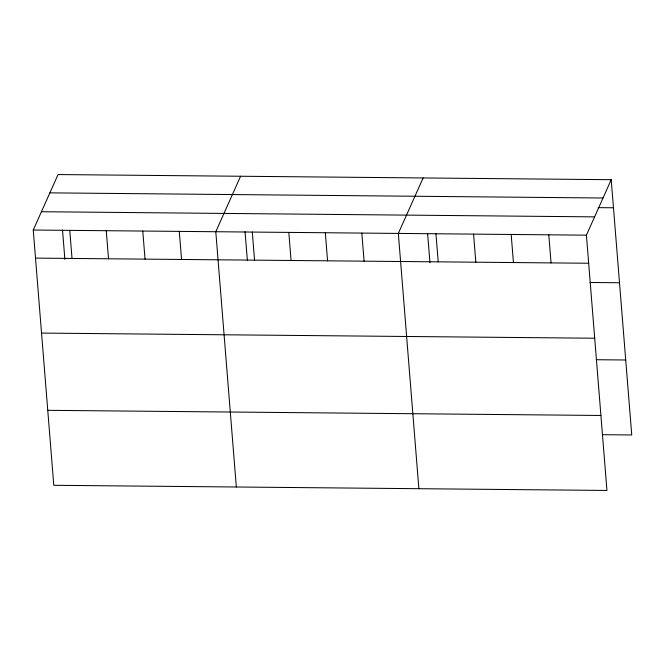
<?xml version="1.0" encoding="UTF-8"?>
<svg xmlns="http://www.w3.org/2000/svg" width="665" height="665" viewBox="0 0 665 665"><rect width="100%" height="100%" fill="white"/><g stroke="black" fill="none" stroke-linecap="round" stroke-linejoin="round"><path stroke-width="1" d="M611.21 179.7L586.414 235.169L606.946 490.446L53.79 485.3L33.25 230.032L58.055 174.554L611.21 179.7L631.75 434.968L602.266 434.694M240.597 176.25L215.793 231.728L236.333 487.004M423.14 177.946L398.335 233.423L418.875 488.7M49.867 192.858L603.03 198.004M598.217 207.638L613.471 207.779M41.438 211.728L594.593 216.865M33.25 230.032L586.414 235.169M35.511 258.111L588.666 263.249M590.021 282.475L619.506 282.75M41.538 333.082L594.701 338.227M596.239 359.723L625.715 359.998M47.755 410.33L600.919 415.467M548.791 234.82L551.052 262.899M511.177 234.471L513.438 262.55M473.563 234.122L475.824 262.201M435.949 233.772L438.21 261.852M427.595 233.382L429.964 262.766M361.827 233.082L364.088 261.162M325.318 232.742L327.579 260.821M288.81 232.409L291.071 260.489M252.301 232.068L254.562 260.148M245.053 231.686L247.338 260.057M179.284 231.387L181.545 259.466M142.775 231.046L145.036 259.126M106.267 230.713L108.528 258.793M69.759 230.373L72.02 258.452M62.51 229.99L64.879 259.375"/></g></svg>
